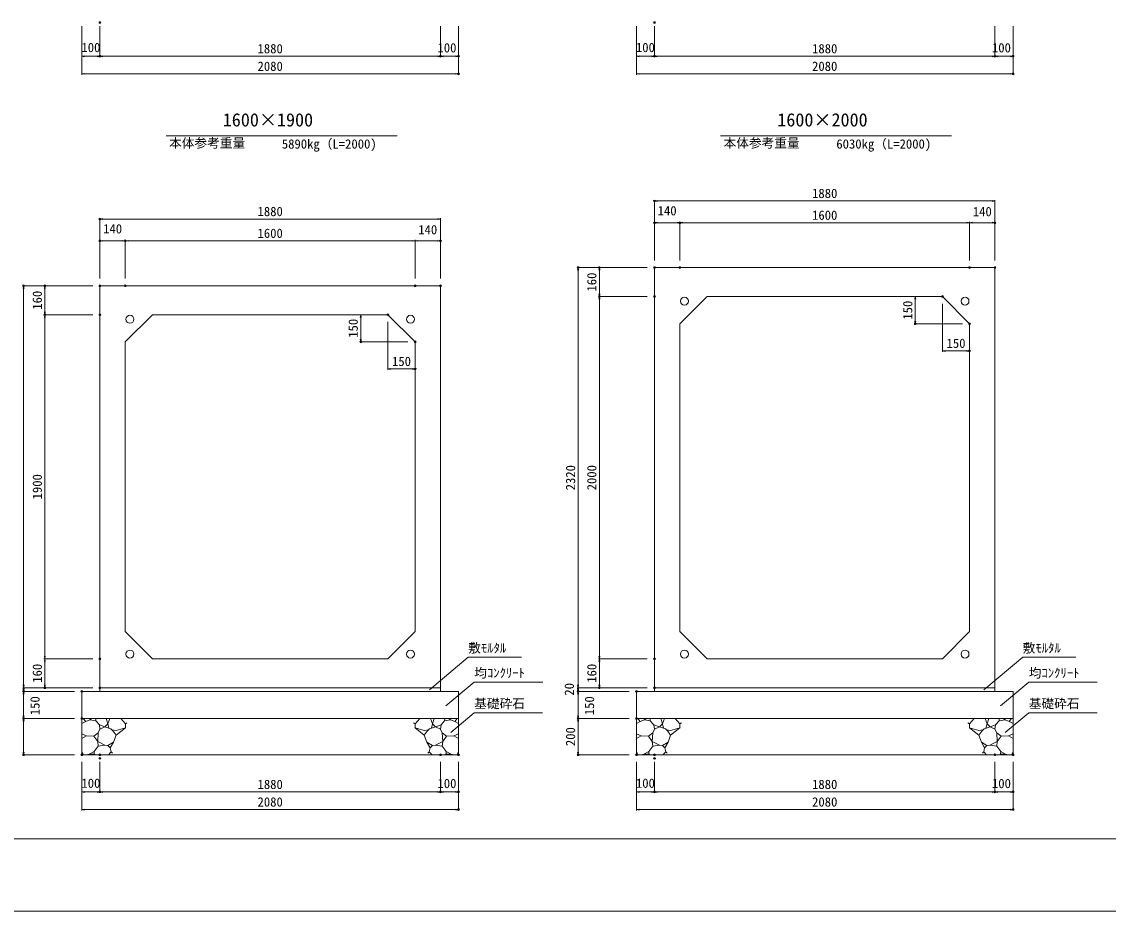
# Model space of a CAD drawing. Units: millimetres on the paper. Extents: x 0 to 841, y 0 to 594.
# Drawn here: x 192 to 492, y 0 to 245.6 of the extents above; entities that cross this region are included whole.
import ezdxf
from ezdxf.enums import TextEntityAlignment as Align

# ---------------------------------------------------------------- set-up
doc = ezdxf.new("R2010")
doc.units = ezdxf.units.MM
doc.header["$PDMODE"] = 32
doc.header["$PDSIZE"] = 0.5
for name, color, linetype, lineweight in [('D-STR-DIM（寸法）', 7, 'Continuous', 18), ('D-STR-HTXT（旗揚げ）', 4, 'Continuous', 18), ('D-STR-STR1（構造物）', 7, 'Continuous', 18), ('D-STR-STRn（構造物）', 5, 'Continuous', 18), ('D-STR（構造物外形線）', 1, 'Continuous', 18), ('D-TTL(外枠）', 2, 'Continuous', 18), ('DEFPOINTS_2', 8, 'Continuous', 18)]:
    doc.layers.add(name, color=color, linetype=linetype, lineweight=lineweight)
doc.layers.add('D-STR-TXT（文字）', color=7, linetype='Continuous')
doc.styles.add('ＭＳ ゴシック', font='')
doc.styles.get('ＭＳ ゴシック').set_extended_font_data('MS Gothic')

# ---------------------------------------------------------------- blocks, each defined once
blk = doc.blocks.new('-000-open_arrow')
at = {"color": 7, "linetype": 'Continuous', "lineweight": 9}
for p, q in [((-7.5, 1.25), (0, 0)), ((0, 0), (-7.5, -1.25))]:
    blk.add_line(p, q, dxfattribs=at)
at = {"color": 9, "linetype": 'Continuous', "lineweight": 18}
blk.add_line((0, 0), (-1, 0), dxfattribs=at)

msp = doc.modelspace()

# ---------------------------------------------------------------- linework, layer by layer
at = {"layer": 'D-STR-DIM（寸法）'}
for p, q in [((208.617, 244.36), (208.617, 235.823)), ((208.617, 244.36), (208.617, 230.97)), ((213.617, 244.36), (213.617, 235.823)), ((213.617, 243.36), (213.617, 235.823)), ((307.617, 244.36), (307.617, 235.823)), ((307.617, 244.36), (307.617, 235.823)), ((312.617, 244.36), (312.617, 230.97)), ((312.617, 244.36), (312.617, 235.823)), ((361.704, 244.36), (361.704, 235.823)), ((361.704, 244.36), (361.704, 230.97)), ((366.704, 244.36), (366.704, 235.823)), ((366.704, 243.36), (366.704, 235.823)), ((460.704, 244.36), (460.704, 235.823)), ((460.704, 244.36), (460.704, 235.823)), ((465.704, 244.36), (465.704, 230.97)), ((465.704, 244.36), (465.704, 235.823)), ((208.717, 236.073), (213.517, 236.073)), ((213.717, 236.073), (307.517, 236.073)), ((307.717, 236.073), (312.517, 236.073)), ((361.804, 236.073), (366.604, 236.073)), ((366.804, 236.073), (460.604, 236.073)), ((460.804, 236.073), (465.604, 236.073)), ((208.717, 231.22), (312.517, 231.22)), ((361.804, 231.22), (465.604, 231.22)), ((366.704, 179.726), (366.704, 196.367)), ((460.604, 196.117), (366.804, 196.117)), ((460.704, 179.726), (460.704, 196.367)), ((213.617, 174.726), (213.617, 191.367)), ((307.517, 191.117), (213.717, 191.117)), ((307.617, 174.726), (307.617, 191.367)), ((366.704, 179.726), (366.704, 190.351)), ((373.604, 190.101), (366.804, 190.101)), ((373.704, 179.726), (373.704, 190.351)), ((373.704, 179.726), (373.704, 190.351)), ((453.604, 190.101), (373.804, 190.101)), ((453.704, 179.726), (453.704, 190.351)), ((453.704, 179.726), (453.704, 190.351)), ((453.804, 190.101), (460.604, 190.101)), ((460.704, 179.726), (460.704, 190.351)), ((213.617, 174.726), (213.617, 185.351)), ((220.517, 185.101), (213.717, 185.101)), ((220.617, 174.726), (220.617, 185.351)), ((220.617, 174.726), (220.617, 185.351)), ((300.517, 185.101), (220.717, 185.101)), ((300.617, 174.726), (300.617, 185.351)), ((300.617, 174.726), (300.617, 185.351)), ((300.717, 185.101), (307.517, 185.101)), ((307.617, 174.726), (307.617, 185.351)), ((364.704, 177.726), (345.368, 177.726)), ((345.618, 61.826), (345.618, 177.626)), ((364.704, 177.726), (351.233, 177.726)), ((351.483, 169.826), (351.483, 177.626)), ((211.617, 172.726), (192.281, 172.726)), ((192.531, 61.826), (192.531, 172.626)), ((211.617, 172.726), (198.146, 172.726)), ((198.396, 164.826), (198.396, 172.626)), ((364.704, 169.726), (351.233, 169.726)), ((364.704, 169.726), (351.233, 169.726)), ((351.483, 69.826), (351.483, 169.626)), ((444.204, 169.726), (438.454, 169.726)), ((438.704, 169.626), (438.704, 162.326)), ((446.204, 167.726), (446.204, 154.476)), ((211.617, 164.726), (198.146, 164.726)), ((211.617, 164.726), (198.146, 164.726)), ((198.396, 69.826), (198.396, 164.626)), ((291.117, 164.726), (285.367, 164.726)), ((285.617, 164.626), (285.617, 157.326)), ((293.117, 162.726), (293.117, 149.476)), ((451.704, 162.226), (438.454, 162.226)), ((453.704, 160.226), (453.704, 154.476)), ((298.617, 157.226), (285.367, 157.226)), ((300.617, 155.226), (300.617, 149.476)), ((446.304, 154.726), (453.604, 154.726)), ((293.217, 149.726), (300.517, 149.726)), ((211.617, 69.726), (198.146, 69.726)), ((211.617, 69.726), (198.146, 69.726)), ((198.396, 69.626), (198.396, 61.826)), ((364.704, 69.726), (351.233, 69.726)), ((364.704, 69.726), (351.233, 69.726)), ((351.483, 69.626), (351.483, 61.826)), ((211.617, 61.726), (192.281, 61.726)), ((211.617, 61.726), (192.281, 61.726)), ((206.617, 60.726), (192.281, 60.726)), ((206.617, 60.726), (192.281, 60.726)), ((192.531, 61.626), (192.531, 60.826)), ((192.531, 60.626), (192.531, 53.326)), ((211.617, 61.726), (198.146, 61.726)), ((364.704, 61.726), (345.368, 61.726)), ((364.704, 61.726), (345.368, 61.726)), ((359.704, 60.726), (345.368, 60.726)), ((359.704, 60.726), (345.368, 60.726)), ((345.618, 61.626), (345.618, 60.826)), ((345.618, 60.626), (345.618, 53.326)), ((364.704, 61.726), (351.233, 61.726)), ((206.617, 53.226), (192.281, 53.226)), ((206.617, 53.226), (192.281, 53.226)), ((192.531, 53.126), (192.531, 43.326)), ((359.704, 53.226), (345.368, 53.226)), ((359.704, 53.226), (345.368, 53.226)), ((345.618, 53.126), (345.618, 43.326)), ((206.617, 43.226), (192.281, 43.226)), ((359.704, 43.226), (345.368, 43.226)), ((208.617, 41.226), (208.617, 32.69)), ((208.617, 41.226), (208.617, 27.836)), ((213.617, 41.226), (213.617, 32.69)), ((213.617, 40.226), (213.617, 32.69)), ((307.617, 41.226), (307.617, 32.69)), ((307.617, 41.226), (307.617, 32.69)), ((312.617, 41.226), (312.617, 27.836)), ((312.617, 41.226), (312.617, 32.69)), ((361.704, 41.226), (361.704, 32.69)), ((361.704, 41.226), (361.704, 27.836)), ((366.704, 41.226), (366.704, 32.69)), ((366.704, 40.226), (366.704, 32.69)), ((460.704, 41.226), (460.704, 32.69)), ((460.704, 41.226), (460.704, 32.69)), ((465.704, 41.226), (465.704, 27.836)), ((465.704, 41.226), (465.704, 32.69)), ((208.717, 32.94), (213.517, 32.94)), ((213.717, 32.94), (307.517, 32.94)), ((307.717, 32.94), (312.517, 32.94)), ((361.804, 32.94), (366.604, 32.94)), ((366.804, 32.94), (460.604, 32.94)), ((460.804, 32.94), (465.604, 32.94)), ((208.717, 28.086), (312.517, 28.086)), ((361.804, 28.086), (465.604, 28.086))]:
    msp.add_line(p, q, dxfattribs=at)
for p in [(213.617, 245.36), (366.704, 245.36), (213.617, 236.073), (307.617, 236.073), (312.617, 236.073), (366.704, 236.073), (460.704, 236.073), (465.704, 236.073), (312.617, 231.22), (465.704, 231.22), (366.704, 196.117), (213.617, 191.117), (366.704, 190.101), (373.704, 190.101), (460.704, 190.101), (213.617, 185.101), (220.617, 185.101), (307.617, 185.101), (345.618, 177.726), (351.483, 177.726), (366.704, 177.726), (366.704, 177.726), (366.704, 177.726), (366.704, 177.726), (373.704, 177.726), (373.704, 177.726), (453.704, 177.726), (453.704, 177.726), (460.704, 177.726), (460.704, 177.726), (192.531, 172.726), (198.396, 172.726), (213.617, 172.726), (213.617, 172.726), (213.617, 172.726), (213.617, 172.726), (220.617, 172.726), (220.617, 172.726), (300.617, 172.726), (300.617, 172.726), (307.617, 172.726), (307.617, 172.726), (351.483, 169.726), (366.704, 169.726), (366.704, 169.726), (446.204, 169.726), (446.204, 169.726), (198.396, 164.726), (213.617, 164.726), (213.617, 164.726), (293.117, 164.726), (293.117, 164.726), (438.704, 162.226), (453.704, 162.226), (453.704, 162.226), (285.617, 157.226), (300.617, 157.226), (300.617, 157.226), (453.704, 154.726), (300.617, 149.726), (213.617, 69.726), (213.617, 69.726), (366.704, 69.726), (366.704, 69.726), (192.531, 60.726), (198.396, 61.726), (208.617, 60.726), (208.617, 60.726), (213.617, 61.726), (213.617, 61.726), (213.617, 61.726), (345.618, 60.726), (351.483, 61.726), (361.704, 60.726), (361.704, 60.726), (366.704, 61.726), (366.704, 61.726), (366.704, 61.726), (192.531, 53.226), (208.617, 53.226), (208.617, 53.226), (345.618, 53.226), (361.704, 53.226), (361.704, 53.226), (192.531, 43.226), (208.617, 43.226), (208.617, 43.226), (208.617, 43.226), (213.617, 43.226), (213.617, 42.226), (307.617, 43.226), (307.617, 43.226), (312.617, 43.226), (312.617, 43.226), (345.618, 43.226), (361.704, 43.226), (361.704, 43.226), (361.704, 43.226), (366.704, 43.226), (366.704, 42.226), (460.704, 43.226), (460.704, 43.226), (465.704, 43.226), (465.704, 43.226), (213.617, 32.94), (307.617, 32.94), (312.617, 32.94), (366.704, 32.94), (460.704, 32.94), (465.704, 32.94), (312.617, 28.086), (465.704, 28.086)]:
    msp.add_point(p, dxfattribs=at)
at = {"layer": 'D-STR-HTXT（旗揚げ）'}
for p, q in [((231.869, 214.139), (295.653, 214.139)), ((384.957, 214.139), (448.74, 214.139)), ((304.55, 61.128), (315.283, 70.146)), ((329.945, 70.146), (315.283, 70.146)), ((457.638, 61.128), (468.371, 70.146)), ((483.032, 70.146), (468.371, 70.146)), ((309.142, 56.713), (316.941, 63.266)), ((335.867, 63.266), (316.941, 63.266)), ((462.23, 56.713), (470.029, 63.266)), ((488.955, 63.266), (470.029, 63.266)), ((310.468, 49.374), (316.941, 54.813)), ((335.805, 54.813), (316.941, 54.813)), ((463.555, 49.374), (470.029, 54.813)), ((488.892, 54.813), (470.029, 54.813))]:
    msp.add_line(p, q, dxfattribs=at)
at = {"layer": 'D-STR-STR1（構造物）'}
for centre in [(374.98, 168.451), (452.429, 168.451), (221.892, 163.451), (299.342, 163.451), (221.892, 71.002), (299.342, 71.002), (374.98, 71.002), (452.429, 71.002)]:
    msp.add_circle(centre, 1.1, dxfattribs=at)
at = {"layer": 'D-STR-STRn（構造物）'}
for p, q in [((208.617, 60.726), (312.617, 60.726)), ((208.617, 60.726), (208.617, 43.226)), ((213.617, 61.726), (213.617, 60.726)), ((307.617, 61.726), (307.617, 60.726)), ((312.617, 60.726), (312.617, 43.226)), ((361.704, 60.726), (465.704, 60.726)), ((361.704, 60.726), (361.704, 43.226)), ((366.704, 61.726), (366.704, 60.726)), ((460.704, 61.726), (460.704, 60.726)), ((465.704, 60.726), (465.704, 43.226)), ((208.617, 53.226), (312.617, 53.226)), ((209.681, 52.436), (208.617, 51.81)), ((209.681, 52.436), (209.018, 53.226)), ((210.851, 52.813), (209.681, 52.436)), ((210.851, 52.813), (211.234, 53.226)), ((212.468, 52.553), (210.851, 52.813)), ((212.468, 52.553), (212.431, 53.226)), ((213.443, 51.49), (212.468, 52.553)), ((213.62, 50.25), (213.443, 51.49)), ((214.989, 50.958), (213.443, 51.49)), ((215.793, 51.79), (214.989, 50.958)), ((215.339, 53.226), (215.793, 51.79)), ((215.793, 51.79), (216.353, 53.226)), ((215.793, 51.79), (216.106, 50.545)), ((219.342, 53.226), (220.634, 51.786)), ((220.634, 51.786), (221.072, 52.004)), ((220.634, 51.786), (220.634, 50.604)), ((300.599, 51.786), (300.162, 52.004)), ((301.892, 53.226), (300.599, 51.786)), ((300.599, 51.786), (300.599, 50.604)), ((305.441, 51.79), (304.881, 53.226)), ((305.441, 51.79), (305.128, 50.545)), ((305.895, 53.226), (305.441, 51.79)), ((305.441, 51.79), (306.244, 50.958)), ((306.244, 50.958), (307.791, 51.49)), ((307.614, 50.25), (307.791, 51.49)), ((307.791, 51.49), (308.766, 52.553)), ((308.766, 52.553), (308.803, 53.226)), ((308.766, 52.553), (310.382, 52.813)), ((310.382, 52.813), (310, 53.226)), ((310.382, 52.813), (311.552, 52.436)), ((311.552, 52.436), (312.216, 53.226)), ((311.552, 52.436), (312.617, 51.81)), ((361.704, 53.226), (465.704, 53.226)), ((362.769, 52.436), (361.704, 51.81)), ((362.769, 52.436), (362.105, 53.226)), ((363.939, 52.813), (362.769, 52.436)), ((363.939, 52.813), (364.321, 53.226)), ((365.555, 52.553), (363.939, 52.813)), ((365.555, 52.553), (365.519, 53.226)), ((366.53, 51.49), (365.555, 52.553)), ((366.708, 50.25), (366.53, 51.49)), ((368.077, 50.958), (366.53, 51.49)), ((368.881, 51.79), (368.077, 50.958)), ((368.426, 53.226), (368.881, 51.79)), ((368.881, 51.79), (369.44, 53.226)), ((368.881, 51.79), (369.193, 50.545)), ((372.429, 53.226), (373.722, 51.786)), ((373.722, 51.786), (374.159, 52.004)), ((373.722, 51.786), (373.722, 50.604)), ((453.687, 51.786), (453.25, 52.004)), ((454.98, 53.226), (453.687, 51.786)), ((453.687, 51.786), (453.687, 50.604)), ((458.528, 51.79), (457.968, 53.226)), ((458.528, 51.79), (458.216, 50.545)), ((458.983, 53.226), (458.528, 51.79)), ((458.528, 51.79), (459.332, 50.958)), ((459.332, 50.958), (460.879, 51.49)), ((460.701, 50.25), (460.879, 51.49)), ((460.879, 51.49), (461.854, 52.553)), ((461.854, 52.553), (461.89, 53.226)), ((461.854, 52.553), (463.47, 52.813)), ((463.47, 52.813), (463.088, 53.226)), ((463.47, 52.813), (464.64, 52.436)), ((464.64, 52.436), (465.303, 53.226)), ((464.64, 52.436), (465.704, 51.81)), ((209.913, 48.408), (208.617, 48.953)), ((208.617, 47.671), (209.913, 48.408)), ((209.913, 48.408), (211.95, 48.374)), ((211.95, 48.374), (213.149, 49.306)), ((213.007, 46.906), (211.95, 48.374)), ((213.007, 46.906), (213.149, 49.306)), ((213.149, 49.306), (213.62, 50.25)), ((213.62, 50.25), (214.989, 50.958)), ((214.989, 50.958), (216.643, 50.346)), ((216.643, 50.346), (217.255, 49.765)), ((216.949, 50.055), (218.071, 49.947)), ((217.255, 49.765), (218.082, 48.663)), ((218.082, 48.663), (217.354, 46.72)), ((218.071, 49.947), (220.634, 50.604)), ((218.082, 48.663), (220.634, 50.604)), ((220.634, 50.604), (220.685, 50.592)), ((300.599, 50.604), (300.549, 50.592)), ((303.162, 49.947), (300.599, 50.604)), ((303.152, 48.663), (300.599, 50.604)), ((303.979, 49.765), (303.152, 48.663)), ((303.152, 48.663), (303.879, 46.72)), ((304.285, 50.055), (303.162, 49.947)), ((304.591, 50.346), (303.979, 49.765)), ((306.244, 50.958), (304.591, 50.346)), ((307.614, 50.25), (306.244, 50.958)), ((308.084, 49.306), (307.614, 50.25)), ((308.226, 46.906), (308.084, 49.306)), ((309.284, 48.374), (308.084, 49.306)), ((308.226, 46.906), (309.284, 48.374)), ((311.321, 48.408), (309.284, 48.374)), ((311.321, 48.408), (312.617, 48.953)), ((312.617, 47.671), (311.321, 48.408)), ((363.001, 48.408), (361.704, 48.953)), ((361.704, 47.671), (363.001, 48.408)), ((363.001, 48.408), (365.037, 48.374)), ((365.037, 48.374), (366.237, 49.306)), ((366.095, 46.906), (365.037, 48.374)), ((366.095, 46.906), (366.237, 49.306)), ((366.237, 49.306), (366.708, 50.25)), ((366.708, 50.25), (368.077, 50.958)), ((368.077, 50.958), (369.73, 50.346)), ((369.73, 50.346), (370.343, 49.765)), ((370.036, 50.055), (371.159, 49.947)), ((370.343, 49.765), (371.169, 48.663)), ((371.169, 48.663), (370.442, 46.72)), ((371.159, 49.947), (373.722, 50.604)), ((371.169, 48.663), (373.722, 50.604)), ((373.722, 50.604), (373.772, 50.592)), ((453.687, 50.604), (453.637, 50.592)), ((456.25, 49.947), (453.687, 50.604)), ((456.239, 48.663), (453.687, 50.604)), ((457.066, 49.765), (456.239, 48.663)), ((456.239, 48.663), (456.967, 46.72)), ((457.372, 50.055), (456.25, 49.947)), ((457.679, 50.346), (457.066, 49.765)), ((459.332, 50.958), (457.679, 50.346)), ((460.701, 50.25), (459.332, 50.958)), ((461.172, 49.306), (460.701, 50.25)), ((461.314, 46.906), (461.172, 49.306)), ((462.371, 48.374), (461.172, 49.306)), ((461.314, 46.906), (462.371, 48.374)), ((464.408, 48.408), (462.371, 48.374)), ((464.408, 48.408), (465.704, 48.953)), ((465.704, 47.671), (464.408, 48.408)), ((212.035, 44.158), (213.134, 45.553)), ((213.134, 45.553), (213.007, 46.906)), ((213.007, 46.906), (214.994, 45.83)), ((214.994, 45.83), (213.134, 45.553)), ((215.833, 45.768), (214.994, 45.83)), ((217.354, 46.72), (215.833, 45.768)), ((215.833, 45.768), (216.466, 45.118)), ((216.466, 45.118), (217.354, 46.72)), ((216.703, 43.98), (216.466, 45.118)), ((304.768, 45.118), (303.879, 46.72)), ((303.879, 46.72), (305.401, 45.768)), ((304.53, 43.98), (304.768, 45.118)), ((305.401, 45.768), (304.768, 45.118)), ((305.401, 45.768), (306.24, 45.83)), ((308.226, 46.906), (306.24, 45.83)), ((306.24, 45.83), (308.099, 45.553)), ((308.099, 45.553), (308.226, 46.906)), ((309.199, 44.158), (308.099, 45.553)), ((365.122, 44.158), (366.222, 45.553)), ((366.222, 45.553), (366.095, 46.906)), ((366.095, 46.906), (368.081, 45.83)), ((368.081, 45.83), (366.222, 45.553)), ((368.921, 45.768), (368.081, 45.83)), ((370.442, 46.72), (368.921, 45.768)), ((368.921, 45.768), (369.553, 45.118)), ((369.553, 45.118), (370.442, 46.72)), ((369.791, 43.98), (369.553, 45.118)), ((457.855, 45.118), (456.967, 46.72)), ((456.967, 46.72), (458.488, 45.768)), ((457.618, 43.98), (457.855, 45.118)), ((458.488, 45.768), (457.855, 45.118)), ((458.488, 45.768), (459.327, 45.83)), ((461.314, 46.906), (459.327, 45.83)), ((459.327, 45.83), (461.187, 45.553)), ((461.187, 45.553), (461.314, 46.906)), ((462.287, 44.158), (461.187, 45.553)), ((209.043, 43.226), (208.617, 44.116)), ((208.617, 43.226), (312.617, 43.226)), ((210.67, 43.41), (209.912, 43.226)), ((210.67, 43.41), (212.035, 44.158)), ((211.927, 43.457), (210.67, 43.41)), ((212.452, 43.226), (211.927, 43.457)), ((212.035, 44.158), (212.06, 43.462)), ((215.95, 43.226), (216.703, 43.98)), ((216.703, 43.98), (217.093, 43.617)), ((304.53, 43.98), (304.14, 43.617)), ((305.284, 43.226), (304.53, 43.98)), ((308.782, 43.226), (309.307, 43.457)), ((309.199, 44.158), (309.173, 43.462)), ((310.563, 43.41), (309.199, 44.158)), ((309.307, 43.457), (310.563, 43.41)), ((310.563, 43.41), (311.322, 43.226)), ((312.19, 43.226), (312.617, 44.116)), ((362.131, 43.226), (361.704, 44.116)), ((361.704, 43.226), (465.704, 43.226)), ((363.758, 43.41), (362.999, 43.226)), ((363.758, 43.41), (365.122, 44.158)), ((365.015, 43.457), (363.758, 43.41)), ((365.54, 43.226), (365.015, 43.457)), ((365.122, 44.158), (365.148, 43.462)), ((369.037, 43.226), (369.791, 43.98)), ((369.791, 43.98), (370.181, 43.617)), ((457.618, 43.98), (457.228, 43.617)), ((458.372, 43.226), (457.618, 43.98)), ((461.869, 43.226), (462.394, 43.457)), ((462.287, 44.158), (462.261, 43.462)), ((463.651, 43.41), (462.287, 44.158)), ((462.394, 43.457), (463.651, 43.41)), ((463.651, 43.41), (464.41, 43.226)), ((465.278, 43.226), (465.704, 44.116))]:
    msp.add_line(p, q, dxfattribs=at)
at = {"layer": 'D-STR（構造物外形線）'}
for p, q in [((366.704, 177.726), (460.704, 177.726)), ((366.704, 61.726), (366.704, 177.726)), ((460.704, 177.726), (460.704, 61.726)), ((213.617, 172.726), (307.617, 172.726)), ((213.617, 61.726), (213.617, 172.726)), ((307.617, 172.726), (307.617, 61.726)), ((373.704, 162.226), (381.204, 169.726)), ((381.204, 169.726), (446.204, 169.726)), ((446.204, 169.726), (453.704, 162.226)), ((220.617, 157.226), (228.117, 164.726)), ((228.117, 164.726), (293.117, 164.726)), ((293.117, 164.726), (300.617, 157.226)), ((373.704, 77.226), (373.704, 162.226)), ((453.704, 162.226), (453.704, 77.226)), ((220.617, 77.226), (220.617, 157.226)), ((300.617, 157.226), (300.617, 77.226)), ((228.117, 69.726), (220.617, 77.226)), ((300.617, 77.226), (293.117, 69.726)), ((381.204, 69.726), (373.704, 77.226)), ((453.704, 77.226), (446.204, 69.726)), ((293.117, 69.726), (228.117, 69.726)), ((446.204, 69.726), (381.204, 69.726)), ((307.617, 61.726), (213.617, 61.726)), ((460.704, 61.726), (366.704, 61.726))]:
    msp.add_line(p, q, dxfattribs=at)
at = {"layer": 'D-TTL(外枠）'}
msp.add_line((820, 20), (25, 20), dxfattribs=at)
at = {"layer": 'DEFPOINTS_2'}
msp.add_line((0, 0), (840, 0), dxfattribs=at)

# ---------------------------------------------------------------- block references
at = {"layer": 'D-STR-DIM（寸法）', "xscale": 0.1, "yscale": 0.1}
for p, rotation in [((208.617, 236.073), 180), ((213.617, 236.073), 180), ((307.617, 236.073), 180), ((361.704, 236.073), 180), ((366.704, 236.073), 180), ((460.704, 236.073), 180), ((208.617, 231.22), 180), ((361.704, 231.22), 180), ((366.704, 196.117), 180), ((213.617, 191.117), 180), ((366.704, 190.101), 180), ((373.704, 190.101), 180), ((453.704, 190.101), 180), ((213.617, 185.101), 180), ((220.617, 185.101), 180), ((300.617, 185.101), 180), ((345.618, 177.726), 90), ((351.483, 177.726), 90), ((192.531, 172.726), 90), ((198.396, 172.726), 90), ((351.483, 169.726), 270), ((351.483, 169.726), 90), ((438.704, 169.726), 90), ((198.396, 164.726), 270), ((198.396, 164.726), 90), ((285.617, 164.726), 90), ((438.704, 162.226), 270), ((285.617, 157.226), 270), ((446.204, 154.726), 180), ((293.117, 149.726), 180), ((198.396, 69.726), 270), ((198.396, 69.726), 90), ((351.483, 69.726), 270), ((351.483, 69.726), 90), ((192.531, 61.726), 270), ((192.531, 61.726), 90), ((192.531, 60.726), 270), ((192.531, 60.726), 90), ((198.396, 61.726), 270), ((345.618, 61.726), 270), ((345.618, 61.726), 90), ((345.618, 60.726), 270), ((345.618, 60.726), 90), ((351.483, 61.726), 270), ((192.531, 53.226), 270), ((192.531, 53.226), 90), ((345.618, 53.226), 270), ((345.618, 53.226), 90), ((192.531, 43.226), 270), ((345.618, 43.226), 270), ((208.617, 32.94), 180), ((213.617, 32.94), 180), ((307.617, 32.94), 180), ((361.704, 32.94), 180), ((366.704, 32.94), 180), ((460.704, 32.94), 180), ((208.617, 28.086), 180), ((361.704, 28.086), 180)]:
    msp.add_blockref('-000-open_arrow', p, dxfattribs=dict(at, rotation=rotation))
for p in [(213.617, 236.073), (307.617, 236.073), (312.617, 236.073), (366.704, 236.073), (460.704, 236.073), (465.704, 236.073), (312.617, 231.22), (465.704, 231.22), (460.704, 196.117), (307.617, 191.117), (373.704, 190.101), (453.704, 190.101), (460.704, 190.101), (220.617, 185.101), (300.617, 185.101), (307.617, 185.101), (453.704, 154.726), (300.617, 149.726), (213.617, 32.94), (307.617, 32.94), (312.617, 32.94), (366.704, 32.94), (460.704, 32.94), (465.704, 32.94), (312.617, 28.086), (465.704, 28.086)]:
    msp.add_blockref('-000-open_arrow', p, dxfattribs=at)

# ---------------------------------------------------------------- texts
at = {"layer": 'D-STR-DIM（寸法）', "style": 'ＭＳ ゴシック'}
for s, p in [('100', (208.492, 236.451)), ('1880', (257.117, 236.123)), ('100', (306.785, 236.367)), ('100', (361.579, 236.451)), ('1880', (410.204, 236.123)), ('100', (459.872, 236.367)), ('2080', (257.117, 231.27)), ('2080', (410.204, 231.27)), ('1880', (410.204, 196.167)), ('1880', (257.117, 191.167)), ('140', (367.579, 191.38)), ('1600', (410.204, 190.151)), ('140', (454.579, 191.148)), ('140', (214.492, 186.38)), ('140', (301.492, 186.148)), ('1600', (257.117, 185.151)), ('150', (447.329, 154.776)), ('150', (294.242, 149.776)), ('100', (208.492, 33.317)), ('1880', (257.117, 32.99)), ('100', (306.785, 33.234)), ('100', (361.579, 33.317)), ('1880', (410.204, 32.99)), ('100', (459.872, 33.234)), ('2080', (257.117, 28.136)), ('2080', (410.204, 28.136))]:
    msp.add_text(s, height=2.566, dxfattribs=at).set_placement(p, align=Align.BOTTOM_LEFT)
for s, p in [('160', (351.433, 171.101)), ('160', (198.346, 166.101)), ('150', (438.654, 163.351)), ('150', (285.567, 158.351)), ('2320', (345.568, 116.226)), ('2000', (351.433, 116.226)), ('1900', (198.346, 113.726)), ('160', (198.346, 63.101)), ('160', (351.433, 63.101)), ('20', (345.223, 59.541)), ('150', (197.717, 54.131)), ('150', (350.804, 54.131)), ('200', (345.568, 45.601))]:
    msp.add_text(s, height=2.566, rotation=90, dxfattribs=at).set_placement(p, align=Align.BOTTOM_LEFT)
at = {"layer": 'D-STR-TXT（文字）', "style": 'ＭＳ ゴシック'}
for s, height, p in [('1600×1900', 3.666, (247.517, 215.588)), ('1600×2000', 3.666, (400.605, 215.588)), ('本体参考重量', 2.566, (232.7, 210.073)), ('5890kg（L=2000)', 2.566, (263.82, 209.809)), ('本体参考重量', 2.566, (385.787, 210.073)), ('6030kg（L=2000)', 2.566, (416.907, 209.809)), ('敷ﾓﾙﾀﾙ', 2.566, (315.283, 70.646)), ('敷ﾓﾙﾀﾙ', 2.566, (468.371, 70.646)), ('均ｺﾝｸﾘｰﾄ', 2.566, (316.941, 63.766)), ('均ｺﾝｸﾘｰﾄ', 2.566, (470.029, 63.766)), ('基礎砕石', 2.566, (316.941, 55.313)), ('基礎砕石', 2.566, (470.029, 55.313))]:
    msp.add_text(s, height=height, dxfattribs=at).set_placement(p, align=Align.BOTTOM_LEFT)

doc.saveas('drawing.dxf')
